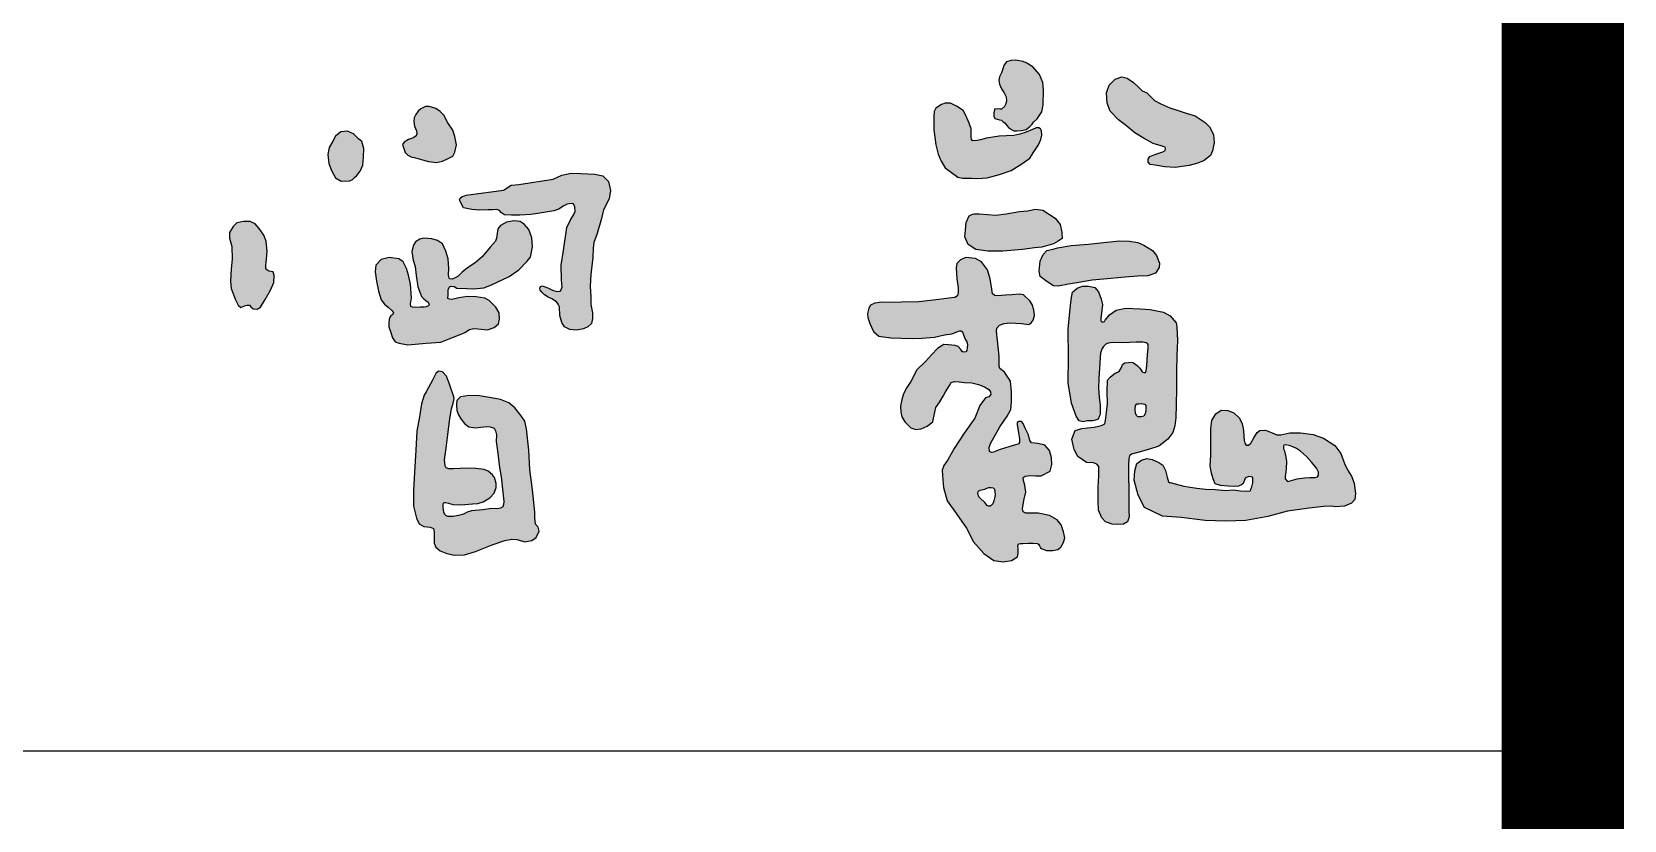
# Model space of a CAD drawing. Extents: x -427546 to -314919, y 698702 to 968782.
# Drawn here: x -341824 to -339871, y 719107 to 720074 of the extents above; entities that cross this region are included whole.
import ezdxf

# ---------------------------------------------------------------- set-up
doc = ezdxf.new("R2010")
doc.units = 0
doc.header["$LTSCALE"] = 1000
doc.header["$MEASUREMENT"] = 0
doc.layers.get('0').update_dxf_attribs({"linetype": 'CONTINUOUS'})
doc.layers.add('PUB_TITLE', color=4, linetype='CONTINUOUS')

msp = doc.modelspace()

# ---------------------------------------------------------------- hatches: boundary and pattern name
h = msp.add_hatch(color=7)
h.paths.add_polyline_path([(-340379.4, 719957.3), (-340384.6, 719962.4), (-340397, 719970.5), (-340408, 719973.9), (-340419, 719977.7), (-340427.9, 719980.5), (-340439.1, 719985.1), (-340446.7, 719989.3), (-340456.4, 719998.6), (-340462, 720001.3), (-340466, 720005.4), (-340472.6, 720011.6), (-340480.2, 720016.8), (-340486.8, 720018.4), (-340495.3, 720015.7), (-340502.6, 720008.1), (-340505.6, 719998.8), (-340505.1, 719986.2), (-340501.4, 719976.5), (-340491.1, 719965.8), (-340482.7, 719959.6), (-340470.8, 719949.8), (-340459.5, 719942.7), (-340448.6, 719936.7), (-340438.7, 719933.7), (-340433.9, 719932), (-340433.3, 719930.5), (-340433.8, 719928.2), (-340436.6, 719926.5), (-340442.8, 719924.5), (-340448.5, 719922.4), (-340452.5, 719920.9), (-340454.5, 719917.5), (-340454.6, 719913.6), (-340452.2, 719910.9), (-340446.1, 719910), (-340434.3, 719908.2), (-340421.6, 719907.2), (-340404.4, 719909.8), (-340393.6, 719912.4), (-340385.8, 719915.8), (-340378.2, 719921.8), (-340375.6, 719927.6), (-340373.8, 719937.8), (-340374.6, 719947.8)])
h.paths.add_polyline_path([(-340594.7, 719926.5), (-340589.1, 719934.9), (-340586.1, 719941.4), (-340585.2, 719946.8), (-340585.5, 719952.4), (-340586.8, 719954.7), (-340588.8, 719955.8), (-340592.2, 719955.9), (-340596.5, 719953.9), (-340604.1, 719950.4), (-340612, 719948), (-340619.2, 719946.3), (-340637.4, 719945.8), (-340652.8, 719943.4), (-340660.1, 719941), (-340664.5, 719940.4), (-340670.2, 719940.1), (-340671.4, 719941.8), (-340671.8, 719944.3), (-340671.8, 719946.5), (-340671.7, 719954.7), (-340674.1, 719961.4), (-340678.1, 719970.8), (-340681.7, 719977), (-340689.7, 719982.5), (-340696.9, 719986.2), (-340703.5, 719986.2), (-340708.3, 719984.3), (-340714.9, 719980), (-340717.2, 719975.9), (-340717.7, 719970), (-340717.5, 719953.5), (-340716.4, 719944.3), (-340714.9, 719935.1), (-340712.2, 719923.8), (-340708.5, 719915), (-340703.5, 719906.8), (-340697.4, 719902.2), (-340687.9, 719895.6), (-340682.3, 719894.2), (-340671.3, 719894.2), (-340663.5, 719893.8), (-340652.2, 719894.4), (-340637.1, 719898.8), (-340622.6, 719903.6), (-340609.6, 719911.6), (-340599.9, 719918.6)])
h.paths.add_polyline_path([(-340583.5, 719983.9), (-340582.9, 720002.1), (-340583.9, 720011.6), (-340588, 720021.2), (-340596, 720030.8), (-340603.3, 720035.3), (-340608.1, 720037.4), (-340617.5, 720038.7), (-340623, 720038.5), (-340628.5, 720036.8), (-340631.4, 720033), (-340632.8, 720028.1), (-340634.6, 720023.3), (-340637.1, 720018.4), (-340637.9, 720014.4), (-340637, 720009.3), (-340634.5, 720003.6), (-340631.3, 719998.6), (-340629, 719993.8), (-340628.6, 719988.5), (-340629.5, 719984.5), (-340630.8, 719981.9), (-340634.7, 719978.6), (-340636.6, 719978.6), (-340639.7, 719979.2), (-340643, 719978.9), (-340643.3, 719977.3), (-340643.9, 719974.4), (-340643.8, 719970.2), (-340642.7, 719967.5), (-340640, 719966.7), (-340637.1, 719965.8), (-340634.6, 719965.2), (-340632.7, 719963.8), (-340630.2, 719961.5), (-340627.9, 719958.6), (-340626, 719956.1), (-340622.4, 719953.7), (-340619.6, 719952), (-340615.9, 719952), (-340610.1, 719952.5), (-340604.2, 719953.7), (-340600.1, 719957), (-340596.8, 719960.3), (-340595.1, 719962.9), (-340590.6, 719967), (-340585.1, 719975.6)])
h.paths.add_polyline_path([(-340444.5, 719799.4), (-340449.2, 719805.3), (-340460, 719811.9), (-340467.1, 719815.5), (-340477.5, 719816.8), (-340489.2, 719817.3), (-340509.3, 719815.2), (-340527.9, 719813.3), (-340549.2, 719811.7), (-340565.9, 719808.9), (-340571.3, 719807.3), (-340579, 719805.5), (-340583.4, 719800.5), (-340586.9, 719792.3), (-340588.2, 719780.1), (-340587.1, 719773.8), (-340579, 719767.5), (-340570.8, 719762.3), (-340565, 719761.9), (-340552.2, 719764.2), (-340539.7, 719766.3), (-340523.5, 719769.1), (-340509.4, 719770.4), (-340482.7, 719772.9), (-340467.7, 719773.9), (-340454.9, 719774.6), (-340445.6, 719777.6), (-340441, 719784.5), (-340440.6, 719789.8)])
h.paths.add_polyline_path([(-340562.4, 719837.4), (-340568.9, 719845), (-340575.7, 719849.6), (-340583.7, 719855), (-340592.8, 719856.1), (-340602.7, 719854.1), (-340612.3, 719853.3), (-340628.8, 719850.4), (-340641.3, 719849), (-340661.8, 719850.6), (-340668, 719850.4), (-340670, 719849.9), (-340674.2, 719847.9), (-340677.9, 719839.9), (-340678.7, 719830.6), (-340679.6, 719822.1), (-340675.6, 719812.7), (-340666, 719806.8), (-340651.2, 719804.5), (-340632.8, 719804.8), (-340608.9, 719806.8), (-340594.2, 719808.8), (-340585.1, 719809.6), (-340570.9, 719813.6), (-340565, 719817), (-340560.1, 719820.4), (-340560.4, 719827.7)])
h.paths.add_polyline_path([(-340640.2, 719710.2), (-340637.1, 719714), (-340631.4, 719716.1), (-340623.8, 719716.8), (-340609.8, 719716.1), (-340601.2, 719714.7), (-340598.3, 719716.7), (-340595.7, 719720.2), (-340594, 719725.7), (-340594.9, 719732.9), (-340596.9, 719739.4), (-340599.8, 719743.7), (-340607.7, 719751.3), (-340612.6, 719752), (-340621.9, 719751.2), (-340629.8, 719750.7), (-340639.6, 719749.8), (-340642.9, 719750.2), (-340645.6, 719752.2), (-340646.1, 719755.4), (-340646.3, 719758.2), (-340648.4, 719770.6), (-340651.9, 719781.9), (-340659, 719791.5), (-340666.5, 719795.8), (-340678.4, 719796.8), (-340685, 719794), (-340689.2, 719789.5), (-340690.3, 719784.2), (-340689.5, 719770.6), (-340687.7, 719759.7), (-340687.6, 719754), (-340688.7, 719750), (-340691.7, 719748), (-340699.2, 719746.9), (-340711.4, 719745.4), (-340735.9, 719742.6), (-340757.2, 719742.2), (-340767.6, 719741.8), (-340781.2, 719742.2), (-340790.1, 719740.8), (-340795.4, 719738.6), (-340797.4, 719734.8), (-340799.1, 719728.2), (-340798.5, 719723.3), (-340796.2, 719716), (-340791.6, 719706.4), (-340784.9, 719700.6), (-340770.4, 719698.6), (-340744, 719697.6), (-340731.9, 719698), (-340716.7, 719699.2), (-340704.4, 719702.1), (-340695.5, 719703.2), (-340688.2, 719706.1), (-340685.9, 719707.1), (-340684.1, 719707.1), (-340682.3, 719705.7), (-340681.3, 719702.3), (-340679.2, 719696.7), (-340677.2, 719693.4), (-340676.4, 719689.7), (-340676.8, 719686), (-340677.1, 719682.9), (-340678.4, 719681.3), (-340681.4, 719680.8), (-340682.8, 719681.5), (-340684.6, 719684.1), (-340687.8, 719687.8), (-340691.3, 719689), (-340699.6, 719689.9), (-340705.4, 719690.2), (-340712.8, 719685.8), (-340720.5, 719677.5), (-340727.8, 719669.6), (-340738.4, 719659.3), (-340745.6, 719645), (-340750.8, 719637.6), (-340754.6, 719629.8), (-340756.6, 719622.7), (-340758.5, 719614.8), (-340758.1, 719607.8), (-340756.6, 719601.4), (-340753, 719595.6), (-340750.4, 719592.4), (-340745.9, 719588.1), (-340739.5, 719585.9), (-340733.2, 719587), (-340725.9, 719590.1), (-340718.7, 719595.5), (-340717.4, 719601.4), (-340715.2, 719613.2), (-340710, 719620.1), (-340705.9, 719626.8), (-340703.3, 719632.4), (-340698.5, 719640.1), (-340696.1, 719643.6), (-340692.3, 719645), (-340686.4, 719644.5), (-340680, 719643.5), (-340671, 719643.1), (-340662.7, 719641.1), (-340655.4, 719638.3), (-340649.9, 719635.1), (-340647.9, 719632.3), (-340647.7, 719629), (-340650, 719626.2), (-340654.2, 719624.8), (-340661.2, 719615.3), (-340667.2, 719599.9), (-340680.2, 719581.5), (-340692.4, 719562.9), (-340700.2, 719548.9), (-340705.4, 719541.8), (-340707.5, 719536), (-340707, 719529.6), (-340705.6, 719514.8), (-340701.1, 719498.7), (-340689.7, 719482.6), (-340677.3, 719465.1), (-340668.7, 719448.2), (-340656.2, 719434.2), (-340644.1, 719425.3), (-340632.3, 719423.7), (-340622.4, 719425.6), (-340615, 719429.9), (-340614.1, 719434.3), (-340614.1, 719440.6), (-340614.5, 719443.2), (-340613.5, 719445.7), (-340611.4, 719446.1), (-340608.2, 719446.3), (-340601.2, 719446.8), (-340595.8, 719446.8), (-340590.2, 719446.3), (-340589, 719445.4), (-340588.1, 719443.5), (-340586.5, 719441), (-340584.6, 719439.6), (-340579.3, 719437.9), (-340571.5, 719437.9), (-340565.4, 719439), (-340561.9, 719441.8), (-340558.3, 719447.7), (-340556.9, 719453.1), (-340558.3, 719460.5), (-340561.5, 719469.1), (-340566.4, 719475.5), (-340575.7, 719480.7), (-340589.5, 719483.3), (-340604.6, 719483.5), (-340607.9, 719485.1), (-340608.9, 719488.9), (-340607.3, 719498.9), (-340604.5, 719509.4), (-340606, 719517.7), (-340607.6, 719523.6), (-340607.9, 719527.1), (-340605.6, 719528.7), (-340599.8, 719529.6), (-340592.9, 719529.2), (-340585.8, 719529.1), (-340574.7, 719534.8), (-340572.7, 719543), (-340573, 719551.3), (-340575.6, 719560.4), (-340581.3, 719566.7), (-340589.8, 719569), (-340597.6, 719569.8), (-340599.9, 719572.4), (-340601.6, 719579.4), (-340605.4, 719587.6), (-340607.8, 719593.3), (-340610, 719596), (-340613.4, 719596), (-340615.2, 719594.7), (-340615.4, 719592.3), (-340613.8, 719581.8), (-340612.4, 719574.8), (-340612.4, 719570.1), (-340614.1, 719568), (-340617.5, 719567.3), (-340625.7, 719564.8), (-340636, 719561.7), (-340644.3, 719558.3), (-340646.9, 719558), (-340649.2, 719559.2), (-340649.7, 719563.9), (-340647.9, 719569), (-340636.6, 719589.2), (-340627.7, 719602.2), (-340623.1, 719610.5), (-340622.3, 719619.7), (-340622.1, 719632.3), (-340623.6, 719645.4), (-340630.8, 719656.4), (-340636.7, 719661), (-340637.5, 719663.8), (-340637.2, 719675.8), (-340639.4, 719695.2), (-340640.6, 719706.6)])
h.paths.add_polyline_path([(-340655, 719496.5), (-340652.3, 719492.9), (-340650.3, 719491.9), (-340648.6, 719492), (-340647.2, 719492.7), (-340645.1, 719495), (-340643.8, 719498.4), (-340643.1, 719501.8), (-340642.4, 719505.9), (-340642.6, 719510), (-340643.2, 719513), (-340644.6, 719514.4), (-340647.4, 719515), (-340649.9, 719514.8), (-340652.4, 719514.2), (-340655.1, 719513.1), (-340660.8, 719511.6), (-340661.6, 719511.4), (-340662.5, 719511), (-340663.1, 719509.9), (-340663.5, 719507.6), (-340662.4, 719503.6), (-340660.6, 719501.9)], flags=16)
h.paths.add_polyline_path([(-340419.7, 719657.2), (-340419.5, 719677.1), (-340418.6, 719695.1), (-340419.5, 719712.1), (-340420.4, 719717), (-340427.6, 719725.5), (-340435.8, 719730.1), (-340452, 719733.2), (-340464.3, 719733.9), (-340482, 719734.8), (-340493.9, 719732.5), (-340502.1, 719726.8), (-340507.4, 719719.9), (-340508.1, 719718.5), (-340509.3, 719718.1), (-340511.6, 719717.9), (-340512.5, 719719.2), (-340512.6, 719722.4), (-340511.9, 719728.5), (-340510.8, 719739.1), (-340512.4, 719746), (-340515.4, 719755), (-340520.2, 719760), (-340528, 719761.8), (-340535, 719761.6), (-340541.9, 719759.5), (-340547.4, 719754.5), (-340549, 719745.6), (-340550.8, 719730.2), (-340552.9, 719709), (-340552.3, 719674.6), (-340552.7, 719643.3), (-340548.5, 719618.4), (-340543.1, 719602.5), (-340539.2, 719596.7), (-340534.3, 719595.4), (-340529.4, 719596.5), (-340522.5, 719596.6), (-340519.2, 719597.3), (-340515.8, 719598.8), (-340514.6, 719601.8), (-340513.4, 719604.4), (-340513.4, 719608.9), (-340513.7, 719615.5), (-340514.6, 719625.7), (-340515.5, 719636.8), (-340515, 719649.1), (-340514.3, 719661.3), (-340513.5, 719674), (-340513.1, 719680), (-340510.9, 719685.4), (-340509.5, 719687.8), (-340506.4, 719690.5), (-340503.5, 719692), (-340498, 719692.6), (-340485.5, 719692.5), (-340469.5, 719693), (-340461, 719693), (-340457.2, 719692.3), (-340455.3, 719691.5), (-340454.5, 719690.4), (-340454.5, 719685.7), (-340455.4, 719678.2), (-340456.3, 719664.3), (-340457.1, 719658.1), (-340457.8, 719655.9), (-340460.1, 719655.8), (-340462.1, 719656.6), (-340463.3, 719658.8), (-340464.7, 719661.2), (-340467.6, 719664), (-340470.2, 719666), (-340473.6, 719668), (-340476.8, 719668.5), (-340478.9, 719668.3), (-340483.3, 719667.6), (-340486, 719665.9), (-340487.3, 719662.1), (-340489.8, 719658.1), (-340492, 719656.2), (-340495, 719655.2), (-340500.7, 719650.5), (-340504.6, 719646.5), (-340504.8, 719632.4), (-340504.6, 719617.8), (-340505.9, 719606.7), (-340507.1, 719596.9), (-340507.9, 719592.8), (-340511.8, 719590.8), (-340520.8, 719588.8), (-340529, 719588.3), (-340535.9, 719587.2), (-340544, 719584.8), (-340548.2, 719574.4), (-340545.3, 719561.4), (-340541, 719553.1), (-340530.3, 719545.6), (-340521.5, 719545), (-340517.6, 719543.6), (-340515.3, 719540.5), (-340515.2, 719536.1), (-340515.1, 719529.5), (-340515.8, 719515.1), (-340516.1, 719498.4), (-340515.5, 719487.2), (-340511.5, 719477.9), (-340507.1, 719472.7), (-340498.9, 719469.9), (-340491.7, 719469.6), (-340484.8, 719470), (-340480.1, 719472.8), (-340477.8, 719479.1), (-340478.3, 719486.8), (-340478.3, 719498.7), (-340478.5, 719509.7), (-340478.7, 719532.3), (-340478.7, 719542.7), (-340478.3, 719550.3), (-340477.6, 719553.9), (-340475.2, 719556), (-340467.5, 719557.7), (-340454.3, 719561.7), (-340441.7, 719565.7), (-340430.3, 719574.3), (-340424.2, 719582.2), (-340422, 719590.5), (-340420.6, 719600.5), (-340420.4, 719616.3), (-340419.7, 719635.8)])
h.paths.add_polyline_path([(-340458.9, 719617.3), (-340457.6, 719615.4), (-340457.3, 719612.3), (-340457.3, 719608.8), (-340458.2, 719605.3), (-340459.8, 719602.4), (-340463.1, 719601.6), (-340467.1, 719601.6), (-340469.1, 719603.2), (-340470.1, 719606.1), (-340470.7, 719611.1), (-340470, 719615.4), (-340468.7, 719617.5), (-340465.9, 719617.7), (-340463, 719618.1)], flags=16)
h.paths.add_polyline_path([(-340218.2, 719556.5), (-340225.6, 719566.5), (-340239.6, 719575.6), (-340252.4, 719580), (-340267.9, 719581.9), (-340281, 719582), (-340291.8, 719579.6), (-340296.7, 719579.4), (-340302.5, 719582.1), (-340310.5, 719585.1), (-340317.5, 719585), (-340320.9, 719582.4), (-340324.9, 719575.7), (-340328.5, 719569.2), (-340331.5, 719566.7), (-340334.5, 719566.8), (-340336, 719569.2), (-340336.8, 719572.7), (-340337.2, 719577.9), (-340337.8, 719584.7), (-340339.2, 719592.8), (-340342.4, 719599.8), (-340349.6, 719606.3), (-340356.7, 719609.5), (-340365.2, 719609.8), (-340371.6, 719605.4), (-340376.5, 719596.9), (-340377.9, 719587.3), (-340377.9, 719572.5), (-340377.7, 719554.1), (-340378.6, 719541.5), (-340376.8, 719532.4), (-340374.8, 719525.7), (-340372.5, 719519.6), (-340366, 719517.3), (-340356.5, 719516.5), (-340348.2, 719516.3), (-340343.8, 719516.6), (-340340, 719518.3), (-340338.1, 719519.9), (-340336.6, 719524), (-340335.5, 719526.3), (-340334.1, 719527.4), (-340331, 719528.3), (-340327.9, 719528.1), (-340326.4, 719527.3), (-340326.1, 719523.7), (-340326.3, 719520.5), (-340327.4, 719515.9), (-340328.5, 719512.7), (-340329.5, 719511), (-340333.9, 719510.4), (-340341.2, 719510.9), (-340350.1, 719511.9), (-340359.2, 719511.4), (-340372.3, 719512.5), (-340384, 719513), (-340394.9, 719514.2), (-340411, 719516.7), (-340427.6, 719520.9), (-340428.5, 719521), (-340429.7, 719521.7), (-340431.4, 719527.7), (-340433.2, 719535.7), (-340436.5, 719542.4), (-340441.7, 719545.8), (-340449.7, 719549.2), (-340456.2, 719550.4), (-340462.8, 719548.3), (-340468.5, 719544.2), (-340470.8, 719535.5), (-340471.9, 719524), (-340466.9, 719505.4), (-340459.3, 719490.3), (-340437.1, 719479.9), (-340414.1, 719478.1), (-340384.7, 719474.5), (-340359.2, 719473.8), (-340334.9, 719474.5), (-340308, 719479.5), (-340283.9, 719486), (-340257.3, 719489.6), (-340239.7, 719491.8), (-340229.6, 719492.2), (-340225, 719491.4), (-340213.8, 719492.2), (-340205.2, 719495.6), (-340201.3, 719500.2), (-340200.1, 719507.5), (-340202, 719520.4), (-340205, 719528.9), (-340210, 719536.5), (-340213.6, 719544.3)])
h.paths.add_polyline_path([(-340288.7, 719562.2), (-340288.8, 719565.1), (-340288.3, 719566.9), (-340286, 719567.3), (-340281.6, 719566.5), (-340277.1, 719564.9), (-340272.8, 719562.9), (-340267.9, 719559.5), (-340260.5, 719553.1), (-340253.8, 719545.7), (-340248.1, 719538.5), (-340245.8, 719533.8), (-340245.6, 719530.2), (-340247.1, 719527.9), (-340249.8, 719527.3), (-340256.4, 719527.2), (-340262.9, 719526.6), (-340271.7, 719525.6), (-340280.4, 719523.3), (-340283.9, 719522.5), (-340286.7, 719525.5), (-340286.7, 719528.3), (-340285.7, 719534.1), (-340285.2, 719538.4), (-340284.9, 719546.9), (-340285.7, 719552.2), (-340287.4, 719560.1)], flags=16)
h = msp.add_hatch(color=7)
h.paths.add_polyline_path([(-341223.9, 719602.7), (-341231.4, 719612.5), (-341238.8, 719618.8), (-341249.1, 719622.9), (-341260, 719624.8), (-341274.8, 719627.4), (-341287.6, 719627.6), (-341298.3, 719626.3), (-341302.5, 719621.8), (-341303.2, 719616.1), (-341302.5, 719609.3), (-341300.6, 719603.9), (-341297.6, 719599.3), (-341293.1, 719593.5), (-341288, 719589.4), (-341280.3, 719588), (-341273.3, 719589.1), (-341265.9, 719589.8), (-341261.8, 719589.5), (-341256.8, 719587.6), (-341255.1, 719584.6), (-341254.1, 719579.7), (-341254.6, 719571.3), (-341252.9, 719559.8), (-341250.3, 719539.6), (-341248.3, 719528), (-341246.1, 719509.1), (-341245, 719497.6), (-341245.3, 719494.3), (-341246.4, 719491.1), (-341248.9, 719489.5), (-341253.3, 719488.7), (-341259.7, 719489.1), (-341270.8, 719487.5), (-341284.8, 719486.4), (-341289.9, 719484.6), (-341294.3, 719482.3), (-341300.7, 719480.8), (-341307.3, 719479.3), (-341313.5, 719479.2), (-341316.2, 719480.6), (-341317.5, 719482), (-341318.7, 719484.9), (-341319.3, 719490.7), (-341319.4, 719494.9), (-341318.5, 719496.4), (-341316.5, 719496.7), (-341313, 719495.6), (-341307.6, 719494), (-341299.9, 719493.6), (-341292.8, 719494.1), (-341283.4, 719494.8), (-341276.9, 719495.3), (-341270.5, 719497.5), (-341262, 719502.3), (-341257, 719507.8), (-341254.4, 719514.8), (-341254.5, 719519.9), (-341256.4, 719527.1), (-341259, 719530.6), (-341264.2, 719534.8), (-341269.3, 719536.9), (-341279.3, 719538.3), (-341290.4, 719538.7), (-341306.7, 719537.7), (-341312.4, 719538), (-341315.8, 719539.2), (-341316.9, 719541.7), (-341317.6, 719549), (-341315.8, 719563.1), (-341313.7, 719579.6), (-341311.3, 719599.4), (-341309.1, 719611.3), (-341307.3, 719618.4), (-341306.5, 719621.9), (-341306.1, 719624), (-341306.3, 719625.2), (-341306.5, 719626.2), (-341311.7, 719641.6), (-341315.3, 719651.3), (-341320.1, 719656.6), (-341325.3, 719657.4), (-341328.3, 719654.9), (-341332.2, 719647.5), (-341340.4, 719632.4), (-341342.7, 719628.2), (-341345.8, 719617.6), (-341348.6, 719601.4), (-341351.8, 719583.9), (-341353, 719560.7), (-341354.6, 719533.9), (-341355.6, 719511.3), (-341356, 719491.9), (-341352.1, 719477.5), (-341348.8, 719470.5), (-341343.2, 719467.2), (-341335.4, 719466.4), (-341331.1, 719464.6), (-341330.4, 719460.6), (-341330.6, 719455.2), (-341330.6, 719446.8), (-341328.4, 719441.6), (-341323.1, 719437.4), (-341315, 719433.9), (-341305.4, 719431.9), (-341293.4, 719432.5), (-341279.9, 719436.4), (-341259.4, 719444.6), (-341243.9, 719449.9), (-341235.2, 719451.8), (-341229, 719451.2), (-341219.2, 719448.4), (-341210.6, 719450.1), (-341205.4, 719453.5), (-341201.8, 719461.4), (-341202.9, 719466.2), (-341206.3, 719470.1), (-341206.9, 719477.9), (-341206.9, 719484.9), (-341209.7, 719512.1), (-341213, 719537.1), (-341214.5, 719560.9), (-341217, 719586.9), (-341219.3, 719596.4)])
h.paths.add_polyline_path([(-341250.7, 719728.9), (-341254.8, 719736.2), (-341262.8, 719744.3), (-341268.4, 719747.2), (-341279, 719748.8), (-341289.7, 719749), (-341300.2, 719747.6), (-341308.9, 719745.4), (-341311.6, 719745.9), (-341313.5, 719746.8), (-341313.3, 719751.2), (-341313.1, 719757.2), (-341311.8, 719760.9), (-341309.5, 719761.9), (-341305.9, 719761.4), (-341302.5, 719759.5), (-341290.2, 719758.8), (-341282, 719758.7), (-341269.7, 719759.7), (-341260.3, 719763.5), (-341238.6, 719773.6), (-341226.7, 719782), (-341216.9, 719792), (-341212.3, 719797.5), (-341209.9, 719809.8), (-341210.7, 719821.2), (-341214.4, 719831.2), (-341220, 719837.9), (-341224.9, 719841), (-341232.5, 719842), (-341241.8, 719840.3), (-341249.2, 719836.3), (-341252.5, 719832.1), (-341253.3, 719826.2), (-341254, 719820.7), (-341255.2, 719816.9), (-341261.9, 719809.7), (-341271.5, 719797.6), (-341280, 719790.4), (-341289.4, 719784.1), (-341295.9, 719778.8), (-341301.1, 719774.2), (-341304.6, 719771.9), (-341308.3, 719770.5), (-341311.3, 719770.6), (-341312.1, 719771.7), (-341313, 719775.5), (-341312.6, 719783.5), (-341313.3, 719795.3), (-341316, 719804.6), (-341320.4, 719813.6), (-341326.5, 719817.8), (-341333.3, 719820), (-341343.2, 719820.8), (-341348.1, 719819.2), (-341353.3, 719816.2), (-341356, 719812.2), (-341357.7, 719804.1), (-341356.1, 719793.5), (-341353.8, 719785.8), (-341352.6, 719775), (-341350.5, 719760.9), (-341347.1, 719752.3), (-341345.9, 719749.1), (-341343.6, 719746.6), (-341340.5, 719744.1), (-341337.7, 719742.3), (-341336.5, 719739.2), (-341337.5, 719737.5), (-341340.4, 719736.6), (-341342.8, 719736.2), (-341347.1, 719736.1), (-341352.9, 719735.8), (-341356.9, 719735.9), (-341359.1, 719737), (-341359.3, 719740.1), (-341358.8, 719745.1), (-341358.2, 719747.4), (-341359.4, 719764.4), (-341361.8, 719775.3), (-341364.4, 719783.5), (-341368.6, 719791.7), (-341373.8, 719795.3), (-341385.8, 719796.9), (-341395.4, 719794.5), (-341402, 719787.5), (-341403, 719779.3), (-341401.2, 719768), (-341398.8, 719755.6), (-341395.6, 719745.2), (-341391.2, 719739.8), (-341387, 719736.2), (-341382.2, 719731.8), (-341380.2, 719729.5), (-341381.1, 719727.1), (-341383.7, 719725.5), (-341385, 719723.9), (-341385.5, 719721), (-341386.1, 719716.8), (-341386, 719712), (-341383.4, 719705), (-341381.4, 719698.3), (-341378.3, 719693.7), (-341373.2, 719692), (-341362.8, 719690), (-341340.2, 719691.8), (-341322.2, 719693.1), (-341307.8, 719698.9), (-341296.7, 719703.2), (-341292.9, 719705), (-341287.3, 719708.5), (-341282.4, 719710), (-341276.9, 719709.5), (-341264.9, 719708.3), (-341256.8, 719711.1), (-341251.4, 719715.4), (-341250.2, 719721.3)])
h.paths.add_polyline_path([(-341114.1, 719879.1), (-341116.4, 719889.9), (-341123.7, 719897), (-341133.5, 719899), (-341150.7, 719900), (-341162.6, 719900.3), (-341173.7, 719897.8), (-341184.3, 719893), (-341226.6, 719886.6), (-341236.2, 719885.4), (-341245.6, 719879.6), (-341291.1, 719873.2), (-341293.3, 719872.6), (-341296.2, 719871.8), (-341298.7, 719869.7), (-341299.5, 719867.8), (-341297.5, 719863.2), (-341294.3, 719857.8), (-341284.3, 719855.7), (-341274.6, 719854.9), (-341264.4, 719855.2), (-341258.5, 719855.5), (-341253.5, 719855.9), (-341250.2, 719854.6), (-341247.7, 719851.7), (-341244.2, 719849.3), (-341235.6, 719848.9), (-341225.3, 719848.9), (-341211.9, 719849.7), (-341203.4, 719851), (-341183.6, 719854), (-341177.5, 719856), (-341172.4, 719859.7), (-341167.1, 719862.4), (-341162.4, 719863.1), (-341159.6, 719862.6), (-341157.9, 719859.1), (-341157.6, 719853.3), (-341159.1, 719849.7), (-341163.5, 719842.4), (-341167.7, 719833.5), (-341172, 719805.4), (-341174.5, 719787.4), (-341174.4, 719769.1), (-341173.4, 719761), (-341174.9, 719756.6), (-341176.1, 719755.5), (-341179.8, 719755.2), (-341185.3, 719756.9), (-341190.1, 719759.2), (-341194.1, 719761), (-341197.9, 719762), (-341200.1, 719761.5), (-341200.8, 719759.5), (-341200.3, 719756.9), (-341198.5, 719754.4), (-341195, 719751.1), (-341190.6, 719748.4), (-341186.1, 719746.3), (-341180.3, 719742.5), (-341178.4, 719739.8), (-341176.8, 719736.4), (-341176.4, 719725.7), (-341173.8, 719717.3), (-341170.6, 719711.8), (-341164, 719708.6), (-341155.8, 719707.7), (-341147.3, 719709.5), (-341141.8, 719712), (-341137.3, 719716.1), (-341136.3, 719722.1), (-341136.3, 719729), (-341138.1, 719739.3), (-341138.4, 719748.1), (-341138.9, 719761.9), (-341138.1, 719776.2), (-341135.9, 719797.1), (-341135.4, 719808.3), (-341134.5, 719815.4), (-341130.4, 719826.3), (-341125.3, 719844.9), (-341122.6, 719855.4), (-341115.8, 719869)])
h.paths.add_polyline_path([(-341303.2, 719935.1), (-341304.9, 719945.4), (-341307.7, 719953.2), (-341313.7, 719962), (-341318.5, 719971.4), (-341323.1, 719976), (-341328.3, 719979.4), (-341336.6, 719981.9), (-341340.9, 719981.9), (-341346.8, 719979.2), (-341350.1, 719976.5), (-341353, 719972.4), (-341354.9, 719968.2), (-341355.4, 719963.9), (-341354.6, 719957.8), (-341352.1, 719952.1), (-341351.7, 719948.7), (-341352.7, 719946), (-341355.4, 719944), (-341357.2, 719943.3), (-341361.8, 719941.6), (-341367.4, 719938.4), (-341369.2, 719935.6), (-341368.1, 719931.8), (-341366.1, 719925.6), (-341362.6, 719922.3), (-341358.7, 719920.5), (-341353.5, 719919.3), (-341344.7, 719916.6), (-341337.2, 719914.7), (-341327.4, 719913.2), (-341320.3, 719914.9), (-341314, 719917.7), (-341307.5, 719921), (-341305, 719926.1)])
h.paths.add_polyline_path([(-341417, 719920.1), (-341416.8, 719930.4), (-341419.3, 719939), (-341423.1, 719942.5), (-341429.4, 719948.6), (-341436.7, 719951.8), (-341444.8, 719950.8), (-341451.6, 719945.8), (-341454.9, 719939.7), (-341459.2, 719931.9), (-341460.7, 719923.3), (-341459.5, 719912), (-341456.2, 719903.4), (-341451.6, 719894.6), (-341444.6, 719890.5), (-341434.4, 719890.9), (-341431, 719892.2), (-341428.3, 719894.9), (-341425.9, 719896.9), (-341421.1, 719902.7), (-341417.8, 719910)])
h.paths.add_polyline_path([(-341535.7, 719781.6), (-341536.8, 719783.4), (-341536.8, 719788.1), (-341536.7, 719790.5), (-341535.5, 719804.2), (-341536.6, 719817), (-341539.3, 719824.2), (-341545.1, 719832.3), (-341549.9, 719838.1), (-341556.1, 719841), (-341564.2, 719841), (-341572.5, 719839.4), (-341577, 719835), (-341581.5, 719827.6), (-341581.3, 719820.6), (-341578.8, 719810.5), (-341578.4, 719794.8), (-341579.3, 719782.9), (-341580.4, 719767.9), (-341579.5, 719759.1), (-341574.1, 719745.2), (-341571, 719738.5), (-341567.4, 719735.6), (-341564, 719737.1), (-341562, 719738), (-341559.9, 719738.6), (-341557.1, 719738.3), (-341555.2, 719736.3), (-341552.6, 719734.1), (-341547.4, 719733.7), (-341543.4, 719736.1), (-341537.7, 719745.4), (-341531.3, 719756.8), (-341527, 719766.1), (-341526.6, 719774.9), (-341527.9, 719779.3), (-341530.2, 719779.7), (-341533.2, 719780.1)])

# ---------------------------------------------------------------- linework, layer by layer
for points in [[(-340590.6, 719967), (-340585.1, 719975.6), (-340583.5, 719983.9), (-340582.9, 720002.1), (-340583.9, 720011.6), (-340588, 720021.2), (-340596, 720030.8), (-340603.3, 720035.3), (-340608.1, 720037.4), (-340617.5, 720038.7), (-340623, 720038.5), (-340628.5, 720036.8), (-340631.4, 720033), (-340632.8, 720028.1), (-340634.6, 720023.3), (-340637.1, 720018.4), (-340637.9, 720014.4), (-340637, 720009.3), (-340634.5, 720003.6), (-340631.3, 719998.6), (-340629, 719993.8), (-340628.6, 719988.5), (-340629.5, 719984.5), (-340630.8, 719981.9), (-340634.7, 719978.6), (-340636.6, 719978.6), (-340639.7, 719979.2), (-340643, 719978.9), (-340643.3, 719977.3), (-340643.9, 719974.4), (-340643.8, 719970.2), (-340642.7, 719967.5), (-340640, 719966.7), (-340637.1, 719965.8), (-340634.6, 719965.2), (-340632.7, 719963.8), (-340630.2, 719961.5), (-340627.9, 719958.6), (-340626, 719956.1), (-340622.4, 719953.7), (-340619.6, 719952), (-340615.9, 719952), (-340610.1, 719952.5), (-340604.2, 719953.7), (-340600.1, 719957), (-340596.8, 719960.3), (-340595.1, 719962.9)], [(-340456.4, 719998.6), (-340446.7, 719989.3), (-340439.1, 719985.1), (-340427.9, 719980.5), (-340419, 719977.7), (-340408, 719973.9), (-340397, 719970.5), (-340384.6, 719962.4), (-340379.4, 719957.3), (-340374.6, 719947.8), (-340373.8, 719937.8), (-340375.6, 719927.6), (-340378.2, 719921.8), (-340385.8, 719915.8), (-340393.6, 719912.4), (-340404.4, 719909.8), (-340421.6, 719907.2), (-340434.3, 719908.2), (-340446.1, 719910), (-340452.2, 719910.9), (-340454.6, 719913.6), (-340454.5, 719917.5), (-340452.5, 719920.9), (-340448.5, 719922.4), (-340442.8, 719924.5), (-340436.6, 719926.5), (-340433.8, 719928.2), (-340433.3, 719930.5), (-340433.9, 719932), (-340438.7, 719933.7), (-340448.6, 719936.7), (-340459.5, 719942.7), (-340470.8, 719949.8), (-340482.7, 719959.6), (-340491.1, 719965.8), (-340501.4, 719976.5), (-340505.1, 719986.2), (-340505.6, 719998.8), (-340502.6, 720008.1), (-340495.3, 720015.7), (-340486.8, 720018.4), (-340480.2, 720016.8), (-340472.6, 720011.6), (-340466, 720005.4), (-340462, 720001.3)], [(-340671.8, 719946.5), (-340671.7, 719954.7), (-340674.1, 719961.4), (-340678.1, 719970.8), (-340681.7, 719977), (-340689.7, 719982.5), (-340696.9, 719986.2), (-340703.5, 719986.2), (-340708.3, 719984.3), (-340714.9, 719980), (-340717.2, 719975.9), (-340717.7, 719970), (-340717.5, 719953.5), (-340716.4, 719944.3), (-340714.9, 719935.1), (-340712.2, 719923.8), (-340708.5, 719915), (-340703.5, 719906.8), (-340697.4, 719902.2), (-340687.9, 719895.6), (-340682.3, 719894.2), (-340671.3, 719894.2), (-340663.5, 719893.8), (-340652.2, 719894.4), (-340637.1, 719898.8), (-340622.6, 719903.6), (-340609.6, 719911.6), (-340599.9, 719918.6), (-340594.7, 719926.5), (-340589.1, 719934.9), (-340586.1, 719941.4), (-340585.2, 719946.8), (-340585.5, 719952.4), (-340586.8, 719954.7), (-340588.8, 719955.8), (-340592.2, 719955.9), (-340596.5, 719953.9), (-340604.1, 719950.4), (-340612, 719948), (-340619.2, 719946.3), (-340637.4, 719945.8), (-340652.8, 719943.4), (-340660.1, 719941), (-340664.5, 719940.4), (-340670.2, 719940.1), (-340671.4, 719941.8), (-340671.8, 719944.3)], [(-341425.9, 719896.9), (-341421.1, 719902.7), (-341417.8, 719910), (-341417, 719920.1), (-341416.8, 719930.4), (-341419.3, 719939), (-341423.1, 719942.5), (-341429.4, 719948.6), (-341436.7, 719951.8), (-341444.8, 719950.8), (-341451.6, 719945.8), (-341454.9, 719939.7), (-341459.2, 719931.9), (-341460.7, 719923.3), (-341459.5, 719912), (-341456.2, 719903.4), (-341451.6, 719894.6), (-341444.6, 719890.5), (-341434.4, 719890.9), (-341431, 719892.2), (-341428.3, 719894.9)], [(-341291.1, 719873.2), (-341245.6, 719879.6), (-341236.2, 719885.4), (-341226.6, 719886.6), (-341184.3, 719893), (-341173.7, 719897.8), (-341162.6, 719900.3), (-341150.7, 719900), (-341133.5, 719899), (-341123.7, 719897), (-341116.4, 719889.9), (-341114.1, 719879.1), (-341115.8, 719869), (-341122.6, 719855.4), (-341125.3, 719844.9), (-341130.4, 719826.3), (-341134.5, 719815.4), (-341135.4, 719808.3), (-341135.9, 719797.1), (-341138.1, 719776.2), (-341138.9, 719761.9), (-341138.4, 719748.1), (-341138.1, 719739.3), (-341136.3, 719729), (-341136.3, 719722.1), (-341137.3, 719716.1), (-341141.8, 719712), (-341147.3, 719709.5), (-341155.8, 719707.7), (-341164, 719708.6), (-341170.6, 719711.8), (-341173.8, 719717.3), (-341176.4, 719725.7), (-341176.8, 719736.4), (-341178.4, 719739.8), (-341180.3, 719742.5), (-341186.1, 719746.3), (-341190.6, 719748.4), (-341195, 719751.1), (-341198.5, 719754.4), (-341200.3, 719756.9), (-341200.8, 719759.5), (-341200.1, 719761.5), (-341197.9, 719762), (-341194.1, 719761), (-341190.1, 719759.2), (-341185.3, 719756.9), (-341179.8, 719755.2), (-341176.1, 719755.5), (-341174.9, 719756.6), (-341173.4, 719761), (-341174.4, 719769.1), (-341174.5, 719787.4), (-341172, 719805.4), (-341167.7, 719833.5), (-341163.5, 719842.4), (-341159.1, 719849.7), (-341157.6, 719853.3), (-341157.9, 719859.1), (-341159.6, 719862.6), (-341162.4, 719863.1), (-341167.1, 719862.4), (-341172.4, 719859.7), (-341177.5, 719856), (-341183.6, 719854), (-341203.4, 719851), (-341211.9, 719849.7), (-341225.3, 719848.9), (-341235.6, 719848.9), (-341244.2, 719849.3), (-341247.7, 719851.7), (-341250.2, 719854.6), (-341253.5, 719855.9), (-341258.5, 719855.5), (-341264.4, 719855.2), (-341274.6, 719854.9), (-341284.3, 719855.7), (-341294.3, 719857.8), (-341297.5, 719863.2), (-341299.5, 719867.8), (-341298.7, 719869.7), (-341296.2, 719871.8), (-341293.3, 719872.6)], [(-340661.8, 719850.6), (-340641.3, 719849), (-340628.8, 719850.4), (-340612.3, 719853.3), (-340602.7, 719854.1), (-340592.8, 719856.1), (-340583.7, 719855), (-340575.7, 719849.6), (-340568.9, 719845), (-340562.4, 719837.4), (-340560.4, 719827.7), (-340560.1, 719820.4), (-340565, 719817), (-340570.9, 719813.6), (-340585.1, 719809.6), (-340594.2, 719808.8), (-340608.9, 719806.8), (-340632.8, 719804.8), (-340651.2, 719804.5), (-340666, 719806.8), (-340675.6, 719812.7), (-340679.6, 719822.1), (-340678.7, 719830.6), (-340677.9, 719839.9), (-340674.2, 719847.9), (-340670, 719849.9), (-340668, 719850.4)], [(-341536.7, 719790.5), (-341535.5, 719804.2), (-341536.6, 719817), (-341539.3, 719824.2), (-341545.1, 719832.3), (-341549.9, 719838.1), (-341556.1, 719841), (-341564.2, 719841), (-341572.5, 719839.4), (-341577, 719835), (-341581.5, 719827.6), (-341581.3, 719820.6), (-341578.8, 719810.5), (-341578.4, 719794.8), (-341579.3, 719782.9), (-341580.4, 719767.9), (-341579.5, 719759.1), (-341574.1, 719745.2), (-341571, 719738.5), (-341567.4, 719735.6), (-341564, 719737.1), (-341562, 719738), (-341559.9, 719738.6), (-341557.1, 719738.3), (-341555.2, 719736.3), (-341552.6, 719734.1), (-341547.4, 719733.7), (-341543.4, 719736.1), (-341537.7, 719745.4), (-341531.3, 719756.8), (-341527, 719766.1), (-341526.6, 719774.9), (-341527.9, 719779.3), (-341530.2, 719779.7), (-341533.2, 719780.1), (-341535.7, 719781.6), (-341536.8, 719783.4), (-341536.8, 719788.1)], [(-341358.2, 719747.4), (-341359.4, 719764.4), (-341361.8, 719775.3), (-341364.4, 719783.5), (-341368.6, 719791.7), (-341373.8, 719795.3), (-341385.8, 719796.9), (-341395.4, 719794.5), (-341402, 719787.5), (-341403, 719779.3), (-341401.2, 719768), (-341398.8, 719755.6), (-341395.6, 719745.2), (-341391.2, 719739.8), (-341387, 719736.2), (-341382.2, 719731.8), (-341380.2, 719729.5), (-341381.1, 719727.1), (-341383.7, 719725.5), (-341385, 719723.9), (-341385.5, 719721), (-341386.1, 719716.8), (-341386, 719712), (-341383.4, 719705), (-341381.4, 719698.3), (-341378.3, 719693.7), (-341373.2, 719692), (-341362.8, 719690), (-341340.2, 719691.8), (-341322.2, 719693.1), (-341307.8, 719698.9), (-341296.7, 719703.2), (-341292.9, 719705), (-341287.3, 719708.5), (-341282.4, 719710), (-341276.9, 719709.5), (-341264.9, 719708.3), (-341256.8, 719711.1), (-341251.4, 719715.4), (-341250.2, 719721.3), (-341250.7, 719728.9), (-341254.8, 719736.2), (-341262.8, 719744.3), (-341268.4, 719747.2), (-341279, 719748.8), (-341289.7, 719749), (-341300.2, 719747.6), (-341308.9, 719745.4), (-341311.6, 719745.9), (-341313.5, 719746.8), (-341313.3, 719751.2), (-341313.1, 719757.2), (-341311.8, 719760.9), (-341309.5, 719761.9), (-341305.9, 719761.4), (-341302.5, 719759.5), (-341290.2, 719758.8), (-341282, 719758.7), (-341269.7, 719759.7), (-341260.3, 719763.5), (-341238.6, 719773.6), (-341226.7, 719782), (-341216.9, 719792), (-341212.3, 719797.5), (-341209.9, 719809.8), (-341210.7, 719821.2), (-341214.4, 719831.2), (-341220, 719837.9), (-341224.9, 719841), (-341232.5, 719842), (-341241.8, 719840.3), (-341249.2, 719836.3), (-341252.5, 719832.1), (-341253.3, 719826.2), (-341254, 719820.7), (-341255.2, 719816.9), (-341261.9, 719809.7), (-341271.5, 719797.6), (-341280, 719790.4), (-341289.4, 719784.1), (-341295.9, 719778.8), (-341301.1, 719774.2), (-341304.6, 719771.9), (-341308.3, 719770.5), (-341311.3, 719770.6), (-341312.1, 719771.7), (-341313, 719775.5), (-341312.6, 719783.5), (-341313.3, 719795.3), (-341316, 719804.6), (-341320.4, 719813.6), (-341326.5, 719817.8), (-341333.3, 719820), (-341343.2, 719820.8), (-341348.1, 719819.2), (-341353.3, 719816.2), (-341356, 719812.2), (-341357.7, 719804.1), (-341356.1, 719793.5), (-341353.8, 719785.8), (-341352.6, 719775), (-341350.5, 719760.9), (-341347.1, 719752.3), (-341345.9, 719749.1), (-341343.6, 719746.6), (-341340.5, 719744.1), (-341337.7, 719742.3), (-341336.5, 719739.2), (-341337.5, 719737.5), (-341340.4, 719736.6), (-341342.8, 719736.2), (-341347.1, 719736.1), (-341352.9, 719735.8), (-341356.9, 719735.9), (-341359.1, 719737), (-341359.3, 719740.1), (-341358.8, 719745.1)], [(-340565.9, 719808.9), (-340549.2, 719811.7), (-340527.9, 719813.3), (-340509.3, 719815.2), (-340489.2, 719817.3), (-340477.5, 719816.8), (-340467.1, 719815.5), (-340460, 719811.9), (-340449.2, 719805.3), (-340444.5, 719799.4), (-340440.6, 719789.8), (-340441, 719784.5), (-340445.6, 719777.6), (-340454.9, 719774.6), (-340467.7, 719773.9), (-340482.7, 719772.9), (-340509.4, 719770.4), (-340523.5, 719769.1), (-340539.7, 719766.3), (-340552.2, 719764.2), (-340565, 719761.9), (-340570.8, 719762.3), (-340579, 719767.5), (-340587.1, 719773.8), (-340588.2, 719780.1), (-340586.9, 719792.3), (-340583.4, 719800.5), (-340579, 719805.5), (-340571.3, 719807.3)], [(-340646.3, 719758.2), (-340648.4, 719770.6), (-340651.9, 719781.9), (-340659, 719791.5), (-340666.5, 719795.8), (-340678.4, 719796.8), (-340685, 719794), (-340689.2, 719789.5), (-340690.3, 719784.2), (-340689.5, 719770.6), (-340687.7, 719759.7), (-340687.6, 719754), (-340688.7, 719750), (-340691.7, 719748), (-340699.2, 719746.9), (-340711.4, 719745.4), (-340735.9, 719742.6), (-340757.2, 719742.2), (-340767.6, 719741.8), (-340781.2, 719742.2), (-340790.1, 719740.8), (-340795.4, 719738.6), (-340797.4, 719734.8), (-340799.1, 719728.2), (-340798.5, 719723.3), (-340796.2, 719716), (-340791.6, 719706.4), (-340784.9, 719700.6), (-340770.4, 719698.6), (-340744, 719697.6), (-340731.9, 719698), (-340716.7, 719699.2), (-340704.4, 719702.1), (-340695.5, 719703.2), (-340688.2, 719706.1), (-340685.9, 719707.1), (-340684.1, 719707.1), (-340682.3, 719705.7), (-340681.3, 719702.3), (-340679.2, 719696.7), (-340677.2, 719693.4), (-340676.4, 719689.7), (-340676.8, 719686), (-340677.1, 719682.9), (-340678.4, 719681.3), (-340681.4, 719680.8), (-340682.8, 719681.5), (-340684.6, 719684.1), (-340687.8, 719687.8), (-340691.3, 719689), (-340699.6, 719689.9), (-340705.4, 719690.2), (-340712.8, 719685.8), (-340720.5, 719677.5), (-340727.8, 719669.6), (-340738.4, 719659.3), (-340745.6, 719645), (-340750.8, 719637.6), (-340754.6, 719629.8), (-340756.6, 719622.7), (-340758.5, 719614.8), (-340758.1, 719607.8), (-340756.6, 719601.4), (-340753, 719595.6), (-340750.4, 719592.4), (-340745.9, 719588.1), (-340739.5, 719585.9), (-340733.2, 719587), (-340725.9, 719590.1), (-340718.7, 719595.5), (-340717.4, 719601.4), (-340715.2, 719613.2), (-340710, 719620.1), (-340705.9, 719626.8), (-340703.3, 719632.4), (-340698.5, 719640.1), (-340696.1, 719643.6), (-340692.3, 719645), (-340686.4, 719644.5), (-340680, 719643.5), (-340671, 719643.1), (-340662.7, 719641.1), (-340655.4, 719638.3), (-340649.9, 719635.1), (-340647.9, 719632.3), (-340647.7, 719629), (-340650, 719626.2), (-340654.2, 719624.8), (-340661.2, 719615.3), (-340667.2, 719599.9), (-340680.2, 719581.5), (-340692.4, 719562.9), (-340700.2, 719548.9), (-340705.4, 719541.8), (-340707.5, 719536), (-340707, 719529.6), (-340705.6, 719514.8), (-340701.1, 719498.7), (-340689.7, 719482.6), (-340677.3, 719465.1), (-340668.7, 719448.2), (-340656.2, 719434.2), (-340644.1, 719425.3), (-340632.3, 719423.7), (-340622.4, 719425.6), (-340615, 719429.9), (-340614.1, 719434.3), (-340614.1, 719440.6), (-340614.5, 719443.2), (-340613.5, 719445.7), (-340611.4, 719446.1), (-340608.2, 719446.3), (-340601.2, 719446.8), (-340595.8, 719446.8), (-340590.2, 719446.3), (-340589, 719445.4), (-340588.1, 719443.5), (-340586.5, 719441), (-340584.6, 719439.6), (-340579.3, 719437.9), (-340571.5, 719437.9), (-340565.4, 719439), (-340561.9, 719441.8), (-340558.3, 719447.7), (-340556.9, 719453.1), (-340558.3, 719460.5), (-340561.5, 719469.1), (-340566.4, 719475.5), (-340575.7, 719480.7), (-340589.5, 719483.3), (-340604.6, 719483.5), (-340607.9, 719485.1), (-340608.9, 719488.9), (-340607.3, 719498.9), (-340604.5, 719509.4), (-340606, 719517.7), (-340607.6, 719523.6), (-340607.9, 719527.1), (-340605.6, 719528.7), (-340599.8, 719529.6), (-340592.9, 719529.2), (-340585.8, 719529.1), (-340574.7, 719534.8), (-340572.7, 719543), (-340573, 719551.3), (-340575.6, 719560.4), (-340581.3, 719566.7), (-340589.8, 719569), (-340597.6, 719569.8), (-340599.9, 719572.4), (-340601.6, 719579.4), (-340605.4, 719587.6), (-340607.8, 719593.3), (-340610, 719596), (-340613.4, 719596), (-340615.2, 719594.7), (-340615.4, 719592.3), (-340613.8, 719581.8), (-340612.4, 719574.8), (-340612.4, 719570.1), (-340614.1, 719568), (-340617.5, 719567.3), (-340625.7, 719564.8), (-340636, 719561.7), (-340644.3, 719558.3), (-340646.9, 719558), (-340649.2, 719559.2), (-340649.7, 719563.9), (-340647.9, 719569), (-340636.6, 719589.2), (-340627.7, 719602.2), (-340623.1, 719610.5), (-340622.3, 719619.7), (-340622.1, 719632.3), (-340623.6, 719645.4), (-340630.8, 719656.4), (-340636.7, 719661), (-340637.5, 719663.8), (-340637.2, 719675.8), (-340639.4, 719695.2), (-340640.6, 719706.6), (-340640.2, 719710.2), (-340637.1, 719714), (-340631.4, 719716.1), (-340623.8, 719716.8), (-340609.8, 719716.1), (-340601.2, 719714.7), (-340598.3, 719716.7), (-340595.7, 719720.2), (-340594, 719725.7), (-340594.9, 719732.9), (-340596.9, 719739.4), (-340599.8, 719743.7), (-340607.7, 719751.3), (-340612.6, 719752), (-340621.9, 719751.2), (-340629.8, 719750.7), (-340639.6, 719749.8), (-340642.9, 719750.2), (-340645.6, 719752.2), (-340646.1, 719755.4)], [(-340507.4, 719719.9), (-340502.1, 719726.8), (-340493.9, 719732.5), (-340482, 719734.8), (-340464.3, 719733.9), (-340452, 719733.2), (-340435.8, 719730.1), (-340427.6, 719725.5), (-340420.4, 719717), (-340419.5, 719712.1), (-340418.6, 719695.1), (-340419.5, 719677.1), (-340419.7, 719657.2), (-340419.7, 719635.8), (-340420.4, 719616.3), (-340420.6, 719600.5), (-340422, 719590.5), (-340424.2, 719582.2), (-340430.3, 719574.3), (-340441.7, 719565.7), (-340454.3, 719561.7), (-340467.5, 719557.7), (-340475.2, 719556), (-340477.6, 719553.9), (-340478.3, 719550.3), (-340478.7, 719542.7), (-340478.7, 719532.3), (-340478.5, 719509.7), (-340478.3, 719498.7), (-340478.3, 719486.8), (-340477.8, 719479.1), (-340480.1, 719472.8), (-340484.8, 719470), (-340491.7, 719469.6), (-340498.9, 719469.9), (-340507.1, 719472.7), (-340511.5, 719477.9), (-340515.5, 719487.2), (-340516.1, 719498.4), (-340515.8, 719515.1), (-340515.1, 719529.5), (-340515.2, 719536.1), (-340515.3, 719540.5), (-340517.6, 719543.6), (-340521.5, 719545), (-340530.3, 719545.6), (-340541, 719553.1), (-340545.3, 719561.4), (-340548.2, 719574.4), (-340544, 719584.8), (-340535.9, 719587.2), (-340529, 719588.3), (-340520.8, 719588.8), (-340511.8, 719590.8), (-340507.9, 719592.8), (-340507.1, 719596.9), (-340505.9, 719606.7), (-340504.6, 719617.8), (-340504.8, 719632.4), (-340504.6, 719646.5), (-340500.7, 719650.5), (-340495, 719655.2), (-340492, 719656.2), (-340489.8, 719658.1), (-340487.3, 719662.1), (-340486, 719665.9), (-340483.3, 719667.6), (-340478.9, 719668.3), (-340476.8, 719668.5), (-340473.6, 719668), (-340470.2, 719666), (-340467.6, 719664), (-340464.7, 719661.2), (-340463.3, 719658.8), (-340462.1, 719656.6), (-340460.1, 719655.8), (-340457.8, 719655.9), (-340457.1, 719658.1), (-340456.3, 719664.3), (-340455.4, 719678.2), (-340454.5, 719685.7), (-340454.5, 719690.4), (-340455.3, 719691.5), (-340457.2, 719692.3), (-340461, 719693), (-340469.5, 719693), (-340485.5, 719692.5), (-340498, 719692.6), (-340503.5, 719692), (-340506.4, 719690.5), (-340509.5, 719687.8), (-340510.9, 719685.4), (-340513.1, 719680), (-340513.5, 719674), (-340514.3, 719661.3), (-340515, 719649.1), (-340515.5, 719636.8), (-340514.6, 719625.7), (-340513.7, 719615.5), (-340513.4, 719608.9), (-340513.4, 719604.4), (-340514.6, 719601.8), (-340515.8, 719598.8), (-340519.2, 719597.3), (-340522.5, 719596.6), (-340529.4, 719596.5), (-340534.3, 719595.4), (-340539.2, 719596.7), (-340543.1, 719602.5), (-340548.5, 719618.4), (-340552.7, 719643.3), (-340552.3, 719674.6), (-340552.9, 719709), (-340550.8, 719730.2), (-340549, 719745.6), (-340547.4, 719754.5), (-340541.9, 719759.5), (-340535, 719761.6), (-340528, 719761.8), (-340520.2, 719760), (-340515.4, 719755), (-340512.4, 719746), (-340510.8, 719739.1), (-340511.9, 719728.5), (-340512.6, 719722.4), (-340512.5, 719719.2), (-340511.6, 719717.9), (-340509.3, 719718.1), (-340508.1, 719718.5)], [(-341306.5, 719626.2), (-341311.7, 719641.6), (-341315.3, 719651.3), (-341320.1, 719656.6), (-341325.3, 719657.4), (-341328.3, 719654.9), (-341332.2, 719647.5), (-341340.4, 719632.4), (-341342.7, 719628.2), (-341345.8, 719617.6), (-341348.6, 719601.4), (-341351.8, 719583.9), (-341353, 719560.7), (-341354.6, 719533.9), (-341355.6, 719511.3), (-341356, 719491.9), (-341352.1, 719477.5), (-341348.8, 719470.5), (-341343.2, 719467.2), (-341335.4, 719466.4), (-341331.1, 719464.6), (-341330.4, 719460.6), (-341330.6, 719455.2), (-341330.6, 719446.8), (-341328.4, 719441.6), (-341323.1, 719437.4), (-341315, 719433.9), (-341305.4, 719431.9), (-341293.4, 719432.5), (-341279.9, 719436.4), (-341259.4, 719444.6), (-341243.9, 719449.9), (-341235.2, 719451.8), (-341229, 719451.2), (-341219.2, 719448.4), (-341210.6, 719450.1), (-341205.4, 719453.5), (-341201.8, 719461.4), (-341202.9, 719466.2), (-341206.3, 719470.1), (-341206.9, 719477.9), (-341206.9, 719484.9), (-341209.7, 719512.1), (-341213, 719537.1), (-341214.5, 719560.9), (-341217, 719586.9), (-341219.3, 719596.4), (-341223.9, 719602.7), (-341231.4, 719612.5), (-341238.8, 719618.8), (-341249.1, 719622.9), (-341260, 719624.8), (-341274.8, 719627.4), (-341287.6, 719627.6), (-341298.3, 719626.3), (-341302.5, 719621.8), (-341303.2, 719616.1), (-341302.5, 719609.3), (-341300.6, 719603.9), (-341297.6, 719599.3), (-341293.1, 719593.5), (-341288, 719589.4), (-341280.3, 719588), (-341273.3, 719589.1), (-341265.9, 719589.8), (-341261.8, 719589.5), (-341256.8, 719587.6), (-341255.1, 719584.6), (-341254.1, 719579.7), (-341254.6, 719571.3), (-341252.9, 719559.8), (-341250.3, 719539.6), (-341248.3, 719528), (-341246.1, 719509.1), (-341245, 719497.6), (-341245.3, 719494.3), (-341246.4, 719491.1), (-341248.9, 719489.5), (-341253.3, 719488.7), (-341259.7, 719489.1), (-341270.8, 719487.5), (-341284.8, 719486.4), (-341289.9, 719484.6), (-341294.3, 719482.3), (-341300.7, 719480.8), (-341307.3, 719479.3), (-341313.5, 719479.2), (-341316.2, 719480.6), (-341317.5, 719482), (-341318.7, 719484.9), (-341319.3, 719490.7), (-341319.4, 719494.9), (-341318.5, 719496.4), (-341316.5, 719496.7), (-341313, 719495.6), (-341307.6, 719494), (-341299.9, 719493.6), (-341292.8, 719494.1), (-341283.4, 719494.8), (-341276.9, 719495.3), (-341270.5, 719497.5), (-341262, 719502.3), (-341257, 719507.8), (-341254.4, 719514.8), (-341254.5, 719519.9), (-341256.4, 719527.1), (-341259, 719530.6), (-341264.2, 719534.8), (-341269.3, 719536.9), (-341279.3, 719538.3), (-341290.4, 719538.7), (-341306.7, 719537.7), (-341312.4, 719538), (-341315.8, 719539.2), (-341316.9, 719541.7), (-341317.6, 719549), (-341315.8, 719563.1), (-341313.7, 719579.6), (-341311.3, 719599.4), (-341309.1, 719611.3), (-341307.3, 719618.4), (-341306.5, 719621.9), (-341306.1, 719624), (-341306.3, 719625.2)], [(-340427.6, 719520.9), (-340411, 719516.7), (-340394.9, 719514.2), (-340384, 719513), (-340372.3, 719512.5), (-340359.2, 719511.4), (-340350.1, 719511.9), (-340341.2, 719510.9), (-340333.9, 719510.4), (-340329.5, 719511), (-340328.5, 719512.7), (-340327.4, 719515.9), (-340326.3, 719520.5), (-340326.1, 719523.7), (-340326.4, 719527.3), (-340327.9, 719528.1), (-340331, 719528.3), (-340334.1, 719527.4), (-340335.5, 719526.3), (-340336.6, 719524), (-340338.1, 719519.9), (-340340, 719518.3), (-340343.8, 719516.6), (-340348.2, 719516.3), (-340356.5, 719516.5), (-340366, 719517.3), (-340372.5, 719519.6), (-340374.8, 719525.7), (-340376.8, 719532.4), (-340378.6, 719541.5), (-340377.7, 719554.1), (-340377.9, 719572.5), (-340377.9, 719587.3), (-340376.5, 719596.9), (-340371.6, 719605.4), (-340365.2, 719609.8), (-340356.7, 719609.5), (-340349.6, 719606.3), (-340342.4, 719599.8), (-340339.2, 719592.8), (-340337.8, 719584.7), (-340337.2, 719577.9), (-340336.8, 719572.7), (-340336, 719569.2), (-340334.5, 719566.8), (-340331.5, 719566.7), (-340328.5, 719569.2), (-340324.9, 719575.7), (-340320.9, 719582.4), (-340317.5, 719585), (-340310.5, 719585.1), (-340302.5, 719582.1), (-340296.7, 719579.4), (-340291.8, 719579.6), (-340281, 719582), (-340267.9, 719581.9), (-340252.4, 719580), (-340239.6, 719575.6), (-340225.6, 719566.5), (-340218.2, 719556.5), (-340213.6, 719544.3), (-340210, 719536.5), (-340205, 719528.9), (-340202, 719520.4), (-340200.1, 719507.5), (-340201.3, 719500.2), (-340205.2, 719495.6), (-340213.8, 719492.2), (-340225, 719491.4), (-340229.6, 719492.2), (-340239.7, 719491.8), (-340257.3, 719489.6), (-340283.9, 719486), (-340308, 719479.5), (-340334.9, 719474.5), (-340359.2, 719473.8), (-340384.7, 719474.5), (-340414.1, 719478.1), (-340437.1, 719479.9), (-340459.3, 719490.3), (-340466.9, 719505.4), (-340471.9, 719524), (-340470.8, 719535.5), (-340468.5, 719544.2), (-340462.8, 719548.3), (-340456.2, 719550.4), (-340449.7, 719549.2), (-340441.7, 719545.8), (-340436.5, 719542.4), (-340433.2, 719535.7), (-340431.4, 719527.7), (-340429.7, 719521.7), (-340428.5, 719521)], [(-340465.9, 719617.7), (-340463, 719618.1), (-340458.9, 719617.3), (-340457.6, 719615.4), (-340457.3, 719612.3), (-340457.3, 719608.8), (-340458.2, 719605.3), (-340459.8, 719602.4), (-340463.1, 719601.6), (-340467.1, 719601.6), (-340469.1, 719603.2), (-340470.1, 719606.1), (-340470.7, 719611.1), (-340470, 719615.4), (-340468.7, 719617.5)], [(-340287.4, 719560.1), (-340285.7, 719552.2), (-340284.9, 719546.9), (-340285.2, 719538.4), (-340285.7, 719534.1), (-340286.7, 719528.3), (-340286.7, 719525.5), (-340283.9, 719522.5), (-340280.4, 719523.3), (-340271.7, 719525.6), (-340262.9, 719526.6), (-340256.4, 719527.2), (-340249.8, 719527.3), (-340247.1, 719527.9), (-340245.6, 719530.2), (-340245.8, 719533.8), (-340248.1, 719538.5), (-340253.8, 719545.7), (-340260.5, 719553.1), (-340267.9, 719559.5), (-340272.8, 719562.9), (-340277.1, 719564.9), (-340281.6, 719566.5), (-340286, 719567.3), (-340288.3, 719566.9), (-340288.8, 719565.1), (-340288.7, 719562.2)], [(-340660.8, 719511.6), (-340655.1, 719513.1), (-340652.4, 719514.2), (-340649.9, 719514.8), (-340647.4, 719515), (-340644.6, 719514.4), (-340643.2, 719513), (-340642.6, 719510), (-340642.4, 719505.9), (-340643.1, 719501.8), (-340643.8, 719498.4), (-340645.1, 719495), (-340647.2, 719492.7), (-340648.6, 719492), (-340650.3, 719491.9), (-340652.3, 719492.9), (-340655, 719496.5), (-340660.6, 719501.9), (-340662.4, 719503.6), (-340663.5, 719507.6), (-340663.1, 719509.9), (-340662.5, 719511), (-340661.6, 719511.4)]]:
    msp.add_lwpolyline(points, close=True)
msp.add_lwpolyline([(-341355.4, 719963.9), (-341354.6, 719957.8), (-341352.1, 719952.1), (-341351.7, 719948.7), (-341352.7, 719946), (-341355.4, 719944), (-341357.2, 719943.3), (-341361.8, 719941.6), (-341367.4, 719938.4), (-341369.2, 719935.6), (-341368.1, 719931.8), (-341366.1, 719925.6), (-341362.6, 719922.3), (-341358.7, 719920.5), (-341353.5, 719919.3), (-341344.7, 719916.6), (-341337.2, 719914.7), (-341327.4, 719913.2), (-341320.3, 719914.9), (-341314, 719917.7), (-341307.5, 719921), (-341305, 719926.1), (-341303.2, 719935.1), (-341304.9, 719945.4), (-341307.7, 719953.2), (-341313.7, 719962), (-341318.5, 719971.4), (-341323.1, 719976), (-341328.3, 719979.4), (-341336.6, 719981.9), (-341340.9, 719981.9), (-341346.8, 719979.2), (-341350.1, 719976.5), (-341353, 719972.4), (-341354.9, 719968.2), (-341355.4, 719963.9)])
at = {"layer": 'PUB_TITLE', "color": 4}
msp.add_line((-345995.8, 719192.3), (-339945.8, 719192.3), dxfattribs=at)
at = {"layer": 'PUB_TITLE', "const_width": 150}
msp.add_lwpolyline([(-423795.8, 700201.8), (-339945.8, 700201.8), (-339945.8, 760201.8), (-423795.8, 760201.8)], close=True, dxfattribs=at)

doc.saveas('drawing.dxf')
